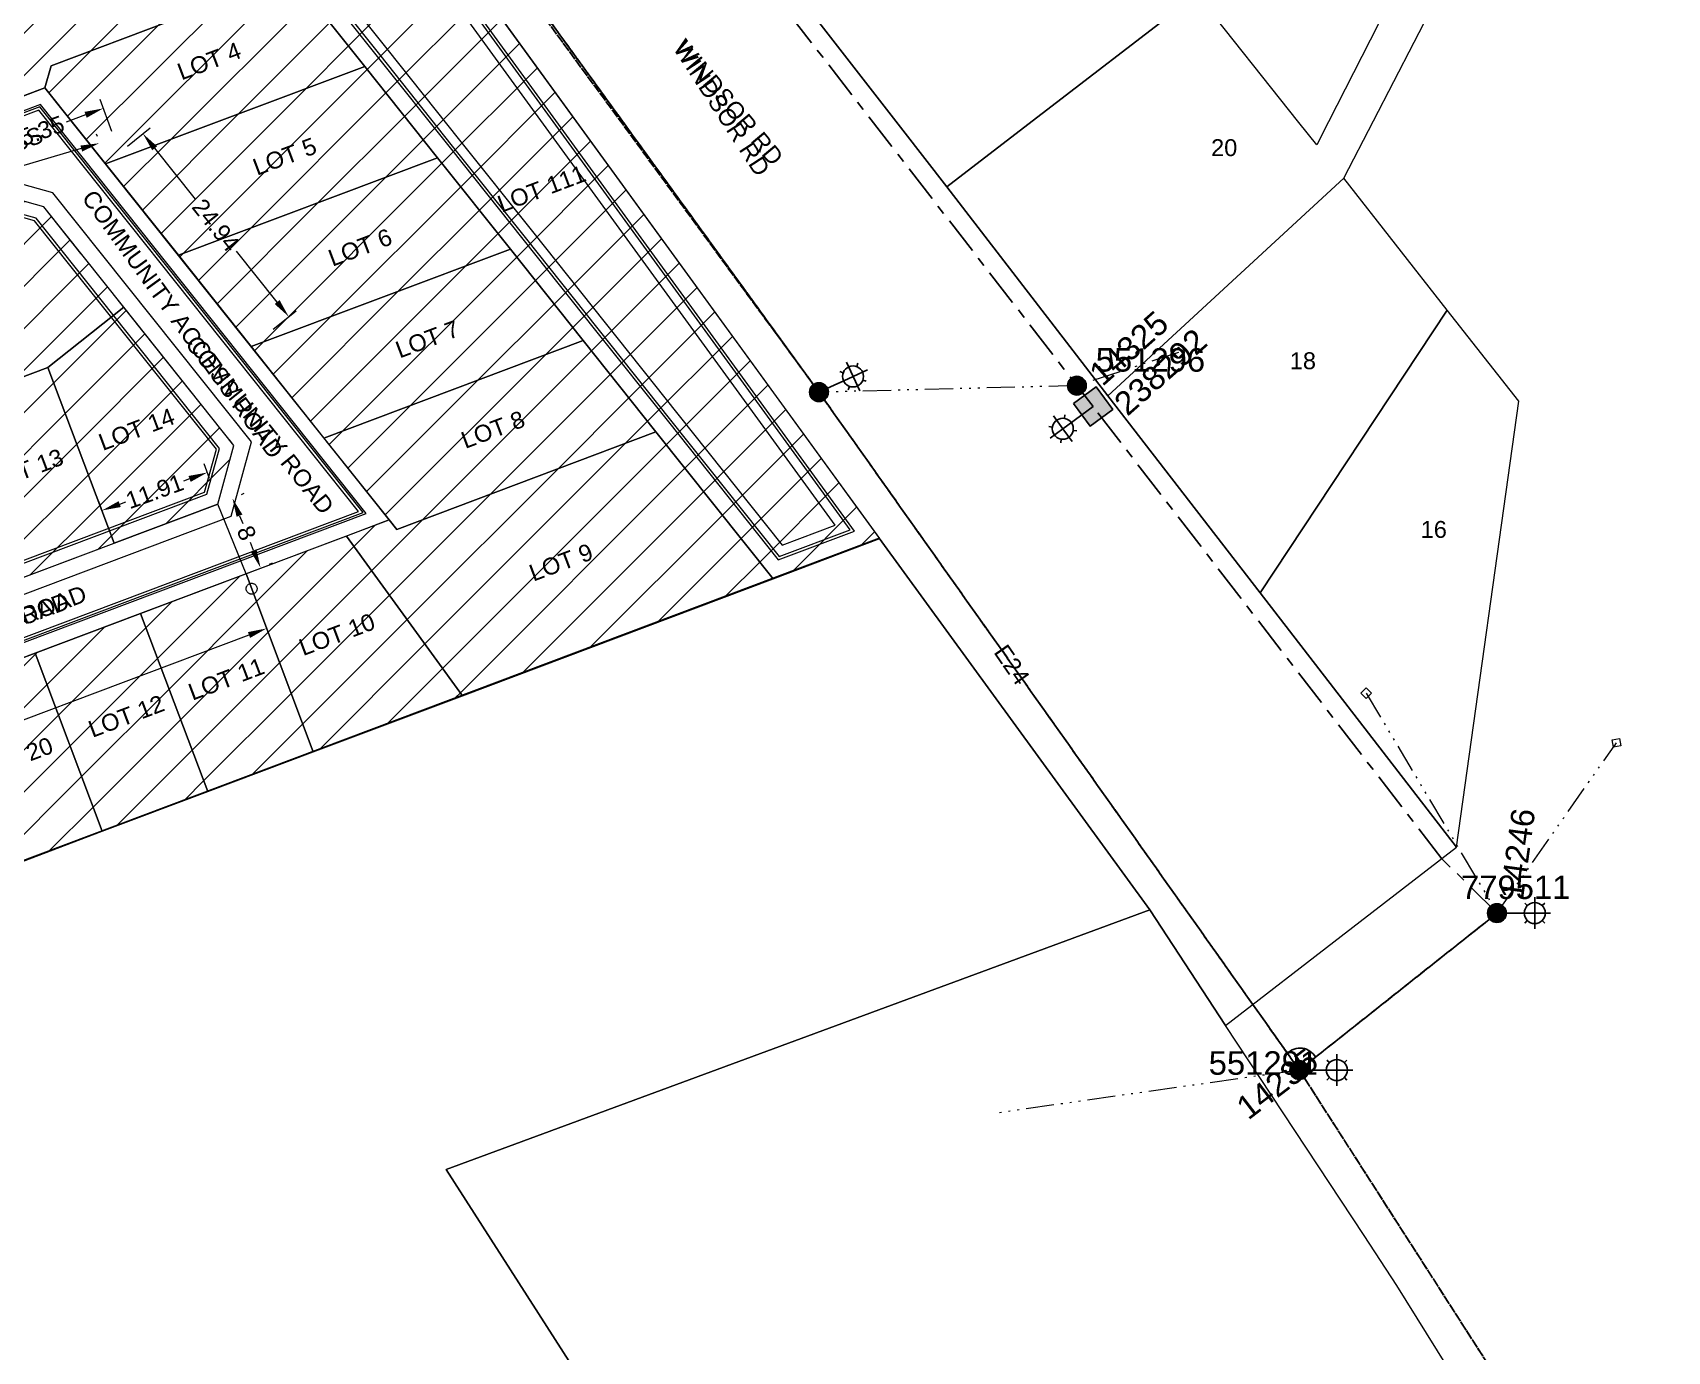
# Model space of a CAD drawing. Header units: metres. Extents: x 310735 to 311241, y 6267063 to 6267603.
# Drawn here: x 311063.8 to 311237.9, y 6267207.6 to 6267348 of the extents above; entities that cross this region are included whole.
import ezdxf
from ezdxf.enums import TextEntityAlignment as Align

# ---------------------------------------------------------------- set-up
doc = ezdxf.new("R2010")
doc.units = ezdxf.units.M
for name, pattern in [('Cable Exist OH', [1, 1, 0]), ('Cable Exist UG', [7, 4, -1, 1, -1]), ('DASHED', [19.05, 12.7, -6.35]), ('IE Trench LV', [6, 4, -2]), ('PHANTOMX2', [6.6, 3, -0.75, 0.2, -0.75, 0.2, -0.75, 0.2, -0.75])]:
    doc.linetypes.add(name, pattern=pattern)
doc.layers.get('0').update_dxf_attribs({"color": 6})
for name, color, linetype, lineweight in [('_User Dimensions', 140, 'Continuous', 13), ('_User Miscellaneous1', 30, 'Continuous', 13), ('_User_HV_Exist', 1, 'Continuous', 35), ('_User_LV_Exist', 5, 'Continuous', 35), ('Cadastre Developer_SP_NEW', 92, 'Continuous', 15), ('Cadastre Land Parcels_SP_EXT', 118, 'Continuous', 15), ('Cadastre Roads_SP_EXT', 218, 'Continuous', 15), ('Mains_HV_EXT', 13, 'Continuous', 25), ('Mains_LV_EXT', 163, 'Continuous', 25), ('Mains_SL_EXT', 131, 'Continuous', 25), ('Services_SP_EXT', 42, 'PHANTOMX2', 20)]:
    doc.layers.add(name, color=color, linetype=linetype, lineweight=lineweight)
doc.layers.add('_User Miscellaneous12', color=252, linetype='Continuous', lineweight=13, plot=False, transparency=0.5)
for name, color, linetype in [('Equip_SP_SL_EXT', 7, 'Continuous'), ('Equip_SP_SL_MOD', 3, 'Continuous'), ('SupportsOH_SP_TR_HV_LV_SL_EXT', 7, 'Continuous'), ('SupportsOH_SP_TR_HV_LV_SL_MOD', 3, 'Continuous'), ('SupportsUG_SP_LV_SL_EXT', 7, 'Continuous')]:
    doc.layers.add(name, color=color, linetype=linetype)
doc.styles.add('COLUMN_LABEL', font='arial.ttf', dxfattribs={"height": 2})
doc.styles.add('iecARIAL', font='arial.ttf', dxfattribs={"height": 2})
doc.styles.add('POLE_LABEL', font='arial.ttf', dxfattribs={"height": 2})
doc.styles.add('SL_LABEL', font='arial.ttf', dxfattribs={"height": 2})
doc.styles.get("Standard").update_dxf_attribs({"font": 'arial.ttf'})
doc.dimstyles.new('1.8mm_1_1000', dxfattribs={"dimtxt": 1.8, "dimasz": 2, "dimexe": 1, "dimexo": 3, "dimgap": 0.5, "dimtad": 0, "dimtoh": 1, "dimlfac": -1, "dimzin": 12, "dimdsep": 46, "dimtxsty": 'Standard', "dimcen": 1, "dimclrd": 256, "dimclre": 256, "dimclrt": 256, "dimazin": 3, "dimtfac": 1, "dimtmove": 0, "dimatfit": 3, "dimfxl": 1, "dimtolj": 1, "dimtzin": 0, "dimlwd": -1, "dimlwe": -1, "dimarcsym": 0})

# ---------------------------------------------------------------- blocks, each defined once
blk = doc.blocks.new('*D377')
at = {"layer": '_User Dimensions', "transparency": 16777216}
for p, q in [((311070.7, 6267336.97), (311070.62, 6267337.22)), ((311068.99, 6267335.69), (311062.5, 6267333.77)), ((311048.43, 6267329.59), (311055.67, 6267331.74)), ((311046.3, 6267329.73), (311046.23, 6267329.98))]:
    blk.add_line(p, q, dxfattribs=at)
for points in [[(311068.89, 6267336.01), (311069.08, 6267335.37), (311070.91, 6267336.26)], [(311048.33, 6267329.91), (311048.52, 6267329.27), (311046.51, 6267329.02)]]:
    blk.add_solid(points, dxfattribs=at)
at = {"layer": '_User Dimensions', "transparency": 16777216, "insert": (311059.09, 6267332.76), "char_height": 1.8, "attachment_point": 5, "rotation": 16.5297}
blk.add_mtext('\\A1;25.45', dxfattribs=at)
blk = doc.blocks.new('*D379')
at = {"layer": '_User Dimensions', "transparency": 16777216}
for p, q in [((311073.9, 6267335.96), (311076.33, 6267337.91)), ((311076.8, 6267335.72), (311081.11, 6267330.31)), ((311089.85, 6267319.34), (311085.53, 6267324.75)), ((311089.44, 6267316.46), (311091.87, 6267318.4))]:
    blk.add_line(p, q, dxfattribs=at)
for points in [[(311077.06, 6267335.93), (311076.54, 6267335.51), (311075.55, 6267337.28)], [(311090.11, 6267319.55), (311089.59, 6267319.13), (311091.09, 6267317.78)]]:
    blk.add_solid(points, dxfattribs=at)
at = {"layer": '_User Dimensions', "transparency": 16777216, "insert": (311083.32, 6267327.53), "char_height": 1.8, "attachment_point": 5, "rotation": 308.5435}
blk.add_mtext('\\A1;24.94', dxfattribs=at)
blk = doc.blocks.new('*D395')
at = {"layer": '_User Dimensions', "transparency": 16777216}
for p, q in [((311086.32, 6267298.94), (311086.01, 6267298.81)), ((311085.84, 6267296.58), (311086.18, 6267295.74)), ((311087.34, 6267292.87), (311087, 6267293.72)), ((311089.32, 6267291.52), (311089.01, 6267291.39))]:
    blk.add_line(p, q, dxfattribs=at)
for points in [[(311086.15, 6267296.71), (311085.53, 6267296.46), (311085.09, 6267298.44)], [(311087.65, 6267293), (311087.03, 6267292.75), (311088.09, 6267291.02)]]:
    blk.add_solid(points, dxfattribs=at)
at = {"layer": '_User Dimensions', "transparency": 16777216, "insert": (311086.59, 6267294.73), "char_height": 1.8, "attachment_point": 5, "rotation": 292.0178}
blk.add_mtext('\\A1;8', dxfattribs=at)
blk = doc.blocks.new('*D396')
at = {"layer": '_User Dimensions', "transparency": 16777216}
for p, q in [((311082.63, 6267300.56), (311082.07, 6267302.12)), ((311080.53, 6267300.5), (311079.89, 6267300.27)), ((311071.42, 6267296.52), (311070.86, 6267298.08)), ((311073.08, 6267297.81), (311073.72, 6267298.04))]:
    blk.add_line(p, q, dxfattribs=at)
for points in [[(311080.41, 6267300.81), (311080.64, 6267300.18), (311082.41, 6267301.18)], [(311072.97, 6267298.13), (311073.19, 6267297.5), (311071.2, 6267297.14)]]:
    blk.add_solid(points, dxfattribs=at)
at = {"layer": '_User Dimensions', "transparency": 16777216, "insert": (311076.8, 6267299.16), "char_height": 1.8, "attachment_point": 5, "rotation": 19.8162}
blk.add_mtext('\\A1;11.91', dxfattribs=at)
blk = doc.blocks.new('*D397')
at = {"layer": '_User Dimensions', "transparency": 16777216}
for p, q in [((311088.19, 6267286), (311089.08, 6267283.64)), ((311086.85, 6267283.87), (311052.52, 6267270.94)), ((311014.14, 6267256.48), (311047.2, 6267268.93)), ((311011.73, 6267257.2), (311012.62, 6267254.84))]:
    blk.add_line(p, q, dxfattribs=at)
for points in [[(311086.74, 6267284.18), (311086.97, 6267283.56), (311088.73, 6267284.57)], [(311014.02, 6267256.79), (311014.26, 6267256.17), (311012.27, 6267255.78)]]:
    blk.add_solid(points, dxfattribs=at)
at = {"layer": '_User Dimensions', "transparency": 16777216, "insert": (311049.86, 6267269.94), "char_height": 1.8, "attachment_point": 5, "rotation": 20.6393}
blk.add_mtext('\\A1;81.7', dxfattribs=at)
blk = doc.blocks.new('*D432')
at = {"layer": '_User Dimensions', "transparency": 16777216}
for p, q in [((311072.23, 6267337.5), (311070.99, 6267340.91)), ((311069.45, 6267339.28), (311067.37, 6267338.52)), ((311057.8, 6267332.25), (311056.56, 6267335.65)), ((311058.78, 6267335.4), (311060.87, 6267336.16))]:
    blk.add_line(p, q, dxfattribs=at)
at = {"layer": '_User Dimensions', "linetype": 'IE Trench LV', "transparency": 16777216}
for points in [[(311069.33, 6267339.6), (311069.56, 6267338.97), (311071.33, 6267339.97)], [(311058.67, 6267335.71), (311058.9, 6267335.09), (311056.9, 6267334.71)]]:
    blk.add_solid(points, dxfattribs=at)
at = {"layer": '_User Dimensions', "linetype": 'IE Trench LV', "transparency": 16777216, "insert": (311064.12, 6267337.34), "char_height": 1.8, "attachment_point": 5, "rotation": 20.0084}
blk.add_mtext('\\A1;15.35', dxfattribs=at)
blk = doc.blocks.new('COLUMN_EXT')
blk.add_hatch(color=256).paths.add_polyline_path([(1.5, -1.5), (1.5, 1.5), (-1.5, 1.5), (-1.5, -1.5)])
blk.add_lwpolyline([(1.5, 1.5), (-1.5, 1.5), (-1.5, -1.5), (1.5, -1.5)], close=True)
at = {"flags": 9}
for tag, p in [('SUBURB', (-1.81, 1.8)), ('NOTES', (-1.81, 2)), ('COLUMN_TYPE', (-1.81, 0.4)), ('STREETNAME', (-1.81, 1.6)), ('OWNED_BY', (-1.81, 0.6)), ('LOCATION', (-1.81, 1.4)), ('LEGEND', (-1.81, 1.2)), ('USAGE', (-1.81, 1)), ('STATE', (-1.81, 0.8))]:
    blk.add_attdef(tag, text='', height=0.2, rotation=180, dxfattribs=at).set_placement(p, align=Align.MIDDLE_LEFT)
at = {"flags": 1}
blk.add_attdef('Z', (-1.81, 2.35), '', height=0.2, rotation=180, dxfattribs=at)
at = {"flags": 9}
for tag, style, p in [('STRUCTURE_PLANT_NUMBER', 'POLE_LABEL', (-1.81, -0.03)), ('STREET_CODE', 'COLUMN_LABEL', (-1.81, 0.2))]:
    blk.add_attdef(tag, text='', height=0.2, rotation=180, dxfattribs=dict(at, style=style)).set_placement(p, align=Align.MIDDLE_LEFT)
at = {"style": 'COLUMN_LABEL', "width": 0.9, "flags": 8}
blk.add_attdef('ASSET_NUM', text='', height=2, rotation=270, dxfattribs=at).set_placement((2, -4), align=Align.MIDDLE_LEFT)
blk = doc.blocks.new('SL_LANTERN_EXT')
at = {"flags": 9}
for tag, p in [('LRATECODE', (-7.4, 0)), ('LOUTREACHVOCAB', (-7.2, 0)), ('LOUTREACH', (-7, 0)), ('LANTNUMBER', (-6.6, 0)), ('LNEW', (-6.4, 0)), ('LMASTVOCAB', (-6.2, 0)), ('LMAST', (-6, 0)), ('LLAMPVOCAB', (-5.8, 0)), ('LLAMP', (-5.6, 0)), ('LEXIST', (-5.4, 0)), ('LCHARGE3PERCENT', (-5.2, 0)), ('LCHARGE3', (-5, 0)), ('LCHARGE2PERCENT', (-4.8, 0)), ('LCHARGE2', (-4.6, 0)), ('LCHARGE1PERCENT', (-4.4, 0)), ('LCHARGE1', (-4.2, 0)), ('LCATEGORY', (-4, 0)), ('LBRACKETVOCAB', (-3.8, 0)), ('LBRACKET', (-3.6, 0)), ('LKINGHEIGHT', (-3.4, 0)), ('CREPLACE', (-3.2, 0)), ('CREMOVE', (-3, 0)), ('CNUMBER', (-2.8, 0)), ('CNEW', (-2.6, 0)), ('CEXIST', (-2.4, 0)), ('USAGE', (-2.2, 0)), ('STATE', (-2, 0)), ('OWNED_BY', (-1.8, 0)), ('ORIENTATION', (-1.6, 0)), ('OPERATING_VOLTAGE', (-1.4, 0)), ('NO_PHASES', (-1.2, 0)), ('LANTERN_TYPE', (-1, 0)), ('LANTERN_PURPOSE', (-0.8, 0)), ('CONTROL_TYPE', (-0.6, 0)), ('CONSTRUCTED_VOLTAGE', (-0.4, 0))]:
    blk.add_attdef(tag, text='', height=0.001, rotation=270, dxfattribs=at).set_placement(p, align=Align.MIDDLE_LEFT)
at = {"style": 'SL_LABEL', "flags": 9}
blk.add_attdef('STREET_CODE', text='', height=0.001, rotation=270, dxfattribs=at).set_placement((0, 0), align=Align.MIDDLE_LEFT)
at = {"flags": 1}
blk.add_attdef('Z', (0, 0), '', height=0.001, rotation=270, dxfattribs=at)
at = {"width": 0.9}
blk.add_attdef('LNUMBER', text='', height=1, dxfattribs=at).set_placement((7, -1), align=Align.MIDDLE_LEFT)
at = {"flags": 9}
for tag, p in [('LREMOVE', (0, -7.6)), ('LREPLACE', (0, -7.8)), ('LTYPE', (0, -8)), ('LTYPEVOCAB', (0, -8.2)), ('LEGEND', (0, -8.4)), ('SUBURB', (0, -8.6)), ('STREETNAME', (0, -8.8)), ('LOCATION', (0, -9)), ('NOTES', (0, -9.2)), ('MAINTAINED_BY', (0, -9.86))]:
    blk.add_attdef(tag, text='', height=0.001, dxfattribs=at).set_placement(p, align=Align.MIDDLE_LEFT)
blk.add_attdef('OPERATED_BY', (0, -9.61), '', height=0.001, dxfattribs=at)
blk.add_wipeout([(5.69, 0), (5.06, -1.06), (4, -1.69), (2.94, -1.06), (2.31, 0), (2.94, 1.06), (4, 1.69), (5.06, 1.06)])
for p, q in [((0, 0), (4, 0)), ((2.94, 1.06), (3.2, 0.8)), ((4, 1.69), (4, 0)), ((5.06, 1.06), (4.8, 0.8)), ((2.94, -1.06), (3.2, -0.8)), ((4, 0), (5.69, 0)), ((4, 0), (4, -1.69)), ((5.06, -1.06), (4.8, -0.8))]:
    blk.add_line(p, q)
blk.add_circle((4, 0), 1.12)
blk = doc.blocks.new('*U483')
at = {"width": 0.9}
blk.add_attdef('LNUMBER', text='', height=1, rotation=24.8205, dxfattribs=at).set_placement((6.77, 2.03), align=Align.MIDDLE_LEFT)
at = {"flags": 9}
for tag, p in [('LRATECODE', (-7.4, 0)), ('LOUTREACHVOCAB', (-7.2, 0)), ('LOUTREACH', (-7, 0)), ('LANTNUMBER', (-6.6, 0)), ('LNEW', (-6.4, 0)), ('LMASTVOCAB', (-6.2, 0)), ('LMAST', (-6, 0)), ('LLAMPVOCAB', (-5.8, 0)), ('LLAMP', (-5.6, 0)), ('LEXIST', (-5.4, 0)), ('LCHARGE3PERCENT', (-5.2, 0)), ('LCHARGE3', (-5, 0)), ('LCHARGE2PERCENT', (-4.8, 0)), ('LCHARGE2', (-4.6, 0)), ('LCHARGE1PERCENT', (-4.4, 0)), ('LCHARGE1', (-4.2, 0)), ('LCATEGORY', (-4, 0)), ('LBRACKETVOCAB', (-3.8, 0)), ('LBRACKET', (-3.6, 0)), ('LKINGHEIGHT', (-3.4, 0)), ('CREPLACE', (-3.2, 0)), ('CREMOVE', (-3, 0)), ('CNUMBER', (-2.8, 0)), ('CNEW', (-2.6, 0)), ('CEXIST', (-2.4, 0)), ('USAGE', (-2.2, 0)), ('STATE', (-2, 0)), ('OWNED_BY', (-1.8, 0)), ('ORIENTATION', (-1.6, 0)), ('OPERATING_VOLTAGE', (-1.4, 0)), ('NO_PHASES', (-1.2, 0)), ('LANTERN_TYPE', (-1, 0)), ('LANTERN_PURPOSE', (-0.8, 0)), ('CONTROL_TYPE', (-0.6, 0)), ('CONSTRUCTED_VOLTAGE', (-0.4, 0))]:
    blk.add_attdef(tag, text='', height=0.001, rotation=270, dxfattribs=at).set_placement(p, align=Align.MIDDLE_LEFT)
at = {"style": 'SL_LABEL', "flags": 9}
blk.add_attdef('STREET_CODE', text='', height=0.001, rotation=270, dxfattribs=at).set_placement((0, 0), align=Align.MIDDLE_LEFT)
at = {"flags": 1}
blk.add_attdef('Z', (0, 0), '', height=0.001, rotation=270, dxfattribs=at)
at = {"flags": 9}
for tag, p in [('LREMOVE', (0, -7.6)), ('LREPLACE', (0, -7.8)), ('LTYPE', (0, -8)), ('LTYPEVOCAB', (0, -8.2)), ('LEGEND', (0, -8.4)), ('SUBURB', (0, -8.6)), ('STREETNAME', (0, -8.8)), ('LOCATION', (0, -9)), ('NOTES', (0, -9.2)), ('MAINTAINED_BY', (0, -9.86))]:
    blk.add_attdef(tag, text='', height=0.001, dxfattribs=at).set_placement(p, align=Align.MIDDLE_LEFT)
blk.add_attdef('OPERATED_BY', (0, -9.61), '', height=0.001, dxfattribs=at)
blk.add_wipeout([(5.16, 2.39), (5.04, 1.16), (4.34, 0.15), (3.11, 0.27), (2.1, 0.97), (2.22, 2.2), (2.92, 3.21), (4.15, 3.09)])
for p, q in [((2.22, 2.2), (2.57, 2.07)), ((2.92, 3.21), (3.63, 1.68)), ((3.63, 1.68), (5.16, 2.39)), ((4.15, 3.09), (4.02, 2.74)), ((0, 0), (3.63, 1.68)), ((3.11, 0.27), (3.24, 0.62)), ((3.63, 1.68), (4.34, 0.15)), ((5.04, 1.16), (4.69, 1.29))]:
    blk.add_line(p, q)
blk.add_circle((3.63, 1.68), 1.12)
blk = doc.blocks.new('*U482')
at = {"width": 0.9}
blk.add_attdef('LNUMBER', text='', height=1, rotation=90, dxfattribs=at).set_placement((1, 7), align=Align.MIDDLE_LEFT)
at = {"flags": 9}
for tag, p in [('LRATECODE', (-7.4, 0)), ('LOUTREACHVOCAB', (-7.2, 0)), ('LOUTREACH', (-7, 0)), ('LANTNUMBER', (-6.6, 0)), ('LNEW', (-6.4, 0)), ('LMASTVOCAB', (-6.2, 0)), ('LMAST', (-6, 0)), ('LLAMPVOCAB', (-5.8, 0)), ('LLAMP', (-5.6, 0)), ('LEXIST', (-5.4, 0)), ('LCHARGE3PERCENT', (-5.2, 0)), ('LCHARGE3', (-5, 0)), ('LCHARGE2PERCENT', (-4.8, 0)), ('LCHARGE2', (-4.6, 0)), ('LCHARGE1PERCENT', (-4.4, 0)), ('LCHARGE1', (-4.2, 0)), ('LCATEGORY', (-4, 0)), ('LBRACKETVOCAB', (-3.8, 0)), ('LBRACKET', (-3.6, 0)), ('LKINGHEIGHT', (-3.4, 0)), ('CREPLACE', (-3.2, 0)), ('CREMOVE', (-3, 0)), ('CNUMBER', (-2.8, 0)), ('CNEW', (-2.6, 0)), ('CEXIST', (-2.4, 0)), ('USAGE', (-2.2, 0)), ('STATE', (-2, 0)), ('OWNED_BY', (-1.8, 0)), ('ORIENTATION', (-1.6, 0)), ('OPERATING_VOLTAGE', (-1.4, 0)), ('NO_PHASES', (-1.2, 0)), ('LANTERN_TYPE', (-1, 0)), ('LANTERN_PURPOSE', (-0.8, 0)), ('CONTROL_TYPE', (-0.6, 0)), ('CONSTRUCTED_VOLTAGE', (-0.4, 0))]:
    blk.add_attdef(tag, text='', height=0.001, rotation=270, dxfattribs=at).set_placement(p, align=Align.MIDDLE_LEFT)
at = {"style": 'SL_LABEL', "flags": 9}
blk.add_attdef('STREET_CODE', text='', height=0.001, rotation=270, dxfattribs=at).set_placement((0, 0), align=Align.MIDDLE_LEFT)
at = {"flags": 1}
blk.add_attdef('Z', (0, 0), '', height=0.001, rotation=270, dxfattribs=at)
at = {"flags": 9}
for tag, p in [('LREMOVE', (0, -7.6)), ('LREPLACE', (0, -7.8)), ('LTYPE', (0, -8)), ('LTYPEVOCAB', (0, -8.2)), ('LEGEND', (0, -8.4)), ('SUBURB', (0, -8.6)), ('STREETNAME', (0, -8.8)), ('LOCATION', (0, -9)), ('NOTES', (0, -9.2)), ('MAINTAINED_BY', (0, -9.86))]:
    blk.add_attdef(tag, text='', height=0.001, dxfattribs=at).set_placement(p, align=Align.MIDDLE_LEFT)
blk.add_attdef('OPERATED_BY', (0, -9.61), '', height=0.001, dxfattribs=at)
blk.add_wipeout([(0, 5.69), (1.06, 5.06), (1.69, 4), (1.06, 2.94), (0, 2.31), (-1.06, 2.94), (-1.69, 4), (-1.06, 5.06)])
for p, q in [((0, 4), (0, 5.69)), ((-1.69, 4), (0, 4)), ((-1.06, 5.06), (-0.8, 4.8)), ((0, 4), (1.69, 4)), ((0, 0), (0, 4)), ((1.06, 5.06), (0.8, 4.8)), ((-1.06, 2.94), (-0.8, 3.2)), ((1.06, 2.94), (0.8, 3.2))]:
    blk.add_line(p, q)
blk.add_circle((0, 4), 1.12)
blk = doc.blocks.new('CCP_EXT')
at = {"flags": 9}
for tag, p in [('STATE', (0, -1.8)), ('LIFE_SUPPORT', (0, -1.6)), ('NOTES', (0, -2))]:
    blk.add_attdef(tag, text='', height=0.2, dxfattribs=at).set_placement(p, align=Align.MIDDLE_LEFT)
blk.add_wipeout([(0, 0.57), (0.57, 0), (0, -0.57), (-0.57, 0)])
blk.add_lwpolyline([(-0.57, 0), (0, 0.57), (0.57, 0), (0, -0.57), (-0.57, 0)])
at = {"flags": 1}
blk.add_attdef('Z', (0, 0), '', height=0.2, dxfattribs=at)
at = {"flags": 9}
for tag, p in [('CCP_TYPE', (0, 0)), ('CONSTRUCTED_VOLTAGE', (0, -0.2)), ('OPERATING_VOLTAGE', (0, -0.6)), ('ORIENTATION', (0, -0.8)), ('OWNED_BY', (0, -1)), ('NO_PHASES', (0, -0.4)), ('USAGE', (0, -1.2)), ('LEGEND', (0, -1.4))]:
    blk.add_attdef(tag, text='', height=0.2, dxfattribs=at).set_placement(p, align=Align.MIDDLE_LEFT)
blk = doc.blocks.new('POLE_EXT')
blk.add_hatch(color=256).paths.add_polyline_path([(-1, 0, 1), (1, 0, 1)])
blk.add_lwpolyline([(-1, 0, 1), (1, 0, 1)], format="xyb", close=True)
at = {"flags": 8}
blk.add_attdef('pNumber', text='', height=2, dxfattribs=at).set_placement((2.5, 2.5), align=Align.MIDDLE_CENTER)
at = {"style": 'POLE_LABEL', "flags": 9}
for tag, p in [('STRUCTURE_PLANT_NUMBER', (1.35, 0.03)), ('STREET_CODE', (1.35, -0.2))]:
    blk.add_attdef(tag, text='', height=0.2, dxfattribs=at).set_placement(p, align=Align.MIDDLE_LEFT)
at = {"flags": 9}
for tag, p in [('OWNED_BY', (1.35, -0.4)), ('SPECIAL_USE', (1.35, -0.8)), ('STATE', (1.35, -1)), ('cLV', (1.35, -1.4)), ('hDepth', (1.35, -1.6)), ('hDia', (1.35, -1.8)), ('PARENT', (1.35, -0.6)), ('USAGE', (1.35, -1.2)), ('cHV', (1.35, -2)), ('cLinedev', (1.35, -3.4)), ('LBRACKET', (1.35, -2.2)), ('LExisting', (1.35, -2.4)), ('LANTNUMBER', (1.35, -2.6)), ('LOther', (1.35, -2.8)), ('LRemove', (1.35, -3)), ('LEGEND', (1.35, -3.2)), ('pExisting', (1.35, -3.8)), ('pFooting', (1.35, -4.4)), ('pNew', (1.35, -4.6)), ('pRelocate', (1.35, -5)), ('pRemove', (1.35, -5.2)), ('LOCATION', (1.35, -3.6)), ('PFNUMBER', (1.35, -4)), ('NEWPFNUMBER', (1.35, -4.2)), ('pReplace', (1.35, -5.4)), ('pStay', (1.35, -5.6)), ('pType', (1.35, -5.8)), ('cspan', (1.35, -6)), ('STREETNAME', (1.35, -6.2)), ('SUBURB', (1.35, -6.4)), ('OPERATED_BY', (1.36, -7.01)), ('NOTES', (1.35, -6.6)), ('MAINTAINED_BY', (1.36, -6.81))]:
    blk.add_attdef(tag, text='', height=0.2, dxfattribs=at).set_placement(p, align=Align.MIDDLE_LEFT)
at = {"flags": 1}
blk.add_attdef('Z', (1.35, -7.33), '', height=0.2, dxfattribs=at)

msp = doc.modelspace()

# ---------------------------------------------------------------- hatches: boundary and pattern name
at = {"layer": '_User Miscellaneous1', "transparency": 33554534}
h = msp.add_hatch(dxfattribs=at)
h.set_pattern_fill('ANSI31', color=256)
h.paths.add_polyline_path([(311095.158, 6267375.149), (311079.445, 6267369.232), (311091.433, 6267354.184), (311099.187, 6267344.45), (311106.942, 6267334.717), (311114.696, 6267324.983), (311122.451, 6267315.249), (311130.206, 6267305.516), (311142.64, 6267289.908), (311153.977, 6267294.177), (311122.885, 6267336.98)])
h.paths.add_polyline_path([(311113.499, 6267328.217), (311123.525, 6267332.001), (311122.538, 6267334.615), (311112.513, 6267330.831)], flags=24)
h = msp.add_hatch(dxfattribs=at)
h.set_pattern_fill('ANSI31', color=256)
h.paths.add_polyline_path([(311091.433, 6267354.184), (311079.445, 6267369.232), (311054.57, 6267359.865), (311057.505, 6267339.299), (311065.118, 6267342.166), (311065.767, 6267344.52)])
h = msp.add_hatch(dxfattribs=at)
h.set_pattern_fill('ANSI31', color=256)
h.paths.add_polyline_path([(311099.187, 6267344.45), (311091.433, 6267354.184), (311065.767, 6267344.52), (311065.118, 6267342.166), (311071.58, 6267334.055)])
h = msp.add_hatch(dxfattribs=at)
h.set_pattern_fill('ANSI31', color=256)
h.paths.add_polyline_path([(311099.187, 6267344.45), (311071.58, 6267334.055), (311079.334, 6267324.321), (311106.942, 6267334.717)])
h = msp.add_hatch(dxfattribs=at)
h.set_pattern_fill('ANSI31', color=256)
h.paths.add_polyline_path([(311106.942, 6267334.717), (311079.334, 6267324.321), (311087.089, 6267314.588), (311114.696, 6267324.983)])
h = msp.add_hatch(dxfattribs=at)
h.set_pattern_fill('ANSI31', color=256)
h.paths.add_polyline_path([(311073.507, 6267318.797), (311064.981, 6267329.499), (311058.745, 6267331.218), (311047.155, 6267326.854), (311054.205, 6267308.137), (311065.435, 6267312.366)])
h = msp.add_hatch(dxfattribs=at)
h.set_pattern_fill('ANSI31', color=256)
h.paths.add_polyline_path([(311122.451, 6267315.249), (311114.696, 6267324.983), (311087.089, 6267314.588), (311094.843, 6267304.854)])
h = msp.add_hatch(dxfattribs=at)
h.set_pattern_fill('ANSI31', color=256)
h.paths.add_polyline_path([(311073.507, 6267318.797), (311065.435, 6267312.366), (311072.485, 6267293.65), (311083.535, 6267297.81), (311085.255, 6267304.05)])
h = msp.add_hatch(dxfattribs=at)
h.set_pattern_fill('ANSI31', color=256)
h.paths.add_polyline_path([(311130.206, 6267305.516), (311122.451, 6267315.249), (311094.843, 6267304.854), (311101.789, 6267296.136), (311102.598, 6267295.12)])
h = msp.add_hatch(dxfattribs=at)
h.set_pattern_fill('ANSI31', color=256)
h.paths.add_polyline_path([(311065.435, 6267312.366), (311054.205, 6267308.137), (311061.255, 6267289.421), (311072.485, 6267293.65)])
h = msp.add_hatch(dxfattribs=at)
h.set_pattern_fill('ANSI31', color=256)
h.paths.add_polyline_path([(311130.206, 6267305.516), (311102.598, 6267295.12), (311101.789, 6267296.136), (311097.223, 6267294.416), (311109.56, 6267277.45), (311142.64, 6267289.908)])
h = msp.add_hatch(dxfattribs=at)
h.set_pattern_fill('ANSI31', color=256)
h.paths.add_polyline_path([(311097.223, 6267294.416), (311086.535, 6267290.392), (311093.665, 6267271.464), (311109.56, 6267277.45)])
h = msp.add_hatch(dxfattribs=at)
h.set_pattern_fill('ANSI31', color=256)
h.paths.add_polyline_path([(311086.535, 6267290.392), (311075.305, 6267286.163), (311082.434, 6267267.234), (311093.665, 6267271.464)])
h = msp.add_hatch(dxfattribs=at)
h.set_pattern_fill('ANSI31', color=256)
h.paths.add_polyline_path([(311075.305, 6267286.163), (311064.075, 6267281.934), (311071.204, 6267263.005), (311082.434, 6267267.234)])
h = msp.add_hatch(dxfattribs=at)
h.set_pattern_fill('ANSI31', color=256)
h.paths.add_polyline_path([(311064.075, 6267281.934), (311052.844, 6267277.706), (311059.974, 6267258.776), (311071.204, 6267263.005)])

# ---------------------------------------------------------------- linework, layer by layer
at = {"layer": '_User Dimensions', "flags": 128}
msp.add_lwpolyline([(311086.535, 6267290.392), (311083.535, 6267297.81), (311072.485, 6267293.649)], dxfattribs=at)
at = {"layer": '_User Dimensions', "linetype": 'IE Trench LV'}
msp.add_circle((311087.134, 6267288.801), 0.58, dxfattribs=at)
at = {"layer": '_User Miscellaneous12', "color": 6}
msp.add_lwpolyline([(311094.545, 6267373.102), (311082.23, 6267368.464), (311092.762, 6267355.243), (311100.517, 6267345.51), (311108.271, 6267335.776), (311116.026, 6267326.042), (311123.781, 6267316.309), (311131.535, 6267306.575), (311143.236, 6267291.888), (311151.362, 6267294.948)], close=True, dxfattribs=at)
at = {"layer": '_User Miscellaneous12', "color": 5}
msp.add_lwpolyline([(311094.437, 6267372.741), (311082.721, 6267368.329), (311092.997, 6267355.43), (311100.752, 6267345.697), (311108.506, 6267335.963), (311116.261, 6267326.229), (311124.015, 6267316.496), (311131.77, 6267306.762), (311143.334, 6267292.246), (311150.888, 6267295.09)], close=True, dxfattribs=at)
at = {"layer": '_User Miscellaneous12', "color": 1}
msp.add_lwpolyline([(311094.076, 6267371.536), (311084.36, 6267367.877), (311093.779, 6267356.053), (311101.534, 6267346.32), (311109.288, 6267336.586), (311117.043, 6267326.852), (311124.797, 6267317.119), (311132.552, 6267307.385), (311143.663, 6267293.438), (311149.308, 6267295.564)], close=True, dxfattribs=at)
at = {"layer": '_User Miscellaneous12', "flags": 128}
msp.add_lwpolyline([(310934.572, 6267211.55), (310927.44, 6267230.486), (311101.789, 6267296.136), (311065.118, 6267342.166), (311024.75, 6267326.966), (311022.036, 6267327.167), (311013.567, 6267331.887, 0.2388386), (311010.017, 6267343.087, 0.3108331), (310993.845, 6267345.287), (310983.6, 6267341.252), (310977.031, 6267344.332), (310969.827, 6267363.414)], format="xyb", dxfattribs=at)
at = {"layer": '_User Miscellaneous12', "color": 5, "flags": 128}
msp.add_lwpolyline([(310932.7, 6267210.845), (310924.863, 6267231.653), (311098.512, 6267297.039), (311064.461, 6267339.781), (311025.042, 6267324.938), (311021.448, 6267325.205), (311011.287, 6267330.868, 0.2707881), (311008.629, 6267341.646, 0.3115349), (310994.667, 6267343.461), (310983.531, 6267339.075), (310975.447, 6267342.866), (310967.956, 6267362.708)], format="xyb", dxfattribs=at)
at = {"layer": '_User Miscellaneous12', "color": 6, "flags": 128}
msp.add_lwpolyline([(310932.981, 6267210.951), (310925.25, 6267231.478), (311099.004, 6267296.903), (311064.559, 6267340.139), (311024.998, 6267325.242), (311021.536, 6267325.5), (311011.64, 6267331.014, 0.2653207), (311008.837, 6267341.862, 0.3114264), (310994.543, 6267343.735), (310983.541, 6267339.402), (310975.685, 6267343.086), (310968.237, 6267362.814)], format="xyb", dxfattribs=at)
at = {"layer": '_User Miscellaneous12', "color": 4, "flags": 128}
msp.add_lwpolyline([(310933.168, 6267211.022), (310925.507, 6267231.361), (311099.332, 6267296.813), (311064.625, 6267340.377), (311024.969, 6267325.445), (311021.595, 6267325.696), (311011.874, 6267331.113, 0.2618266), (311008.976, 6267342.006, 0.3113547), (310994.461, 6267343.917), (310983.548, 6267339.619), (310975.843, 6267343.233), (310968.424, 6267362.885)], format="xyb", dxfattribs=at)
at = {"layer": '_User Miscellaneous12', "color": 6, "flags": 128}
msp.add_lwpolyline([(311065.966, 6267330.991), (311058.664, 6267333.004), (311000.044, 6267310.931), (311013.934, 6267274.056), (311019.081, 6267271.724), (311084.944, 6267296.524), (311087.124, 6267304.433)], close=True, dxfattribs=at)
at = {"layer": '_User Miscellaneous12', "linetype": 'DASHED', "flags": 128}
msp.add_lwpolyline([(311064.981, 6267329.499), (311058.745, 6267331.218), (311002.234, 6267309.939), (311015.276, 6267275.314), (311019.141, 6267273.563), (311083.535, 6267297.81), (311085.255, 6267304.05)], close=True, dxfattribs=at)
at = {"layer": '_User Miscellaneous12', "color": 5, "transparency": 33554534, "flags": 128}
msp.add_lwpolyline([(311064.17, 6267328.27), (311058.812, 6267329.747), (311004.038, 6267309.122), (311016.382, 6267276.35), (311019.191, 6267275.078), (311082.375, 6267298.87), (311083.716, 6267303.735)], close=True, dxfattribs=at)
at = {"layer": '_User Miscellaneous12', "color": 6, "transparency": 33554534, "flags": 128}
msp.add_lwpolyline([(311063.996, 6267328.007), (311058.827, 6267329.432), (311004.425, 6267308.947), (311016.619, 6267276.572), (311019.201, 6267275.403), (311082.126, 6267299.096), (311083.386, 6267303.668)], close=True, dxfattribs=at)
at = {"layer": 'Cadastre Developer_SP_NEW'}
msp.add_lwpolyline([(311095.159, 6267375.149), (311079.445, 6267369.232), (311091.433, 6267354.184), (311099.187, 6267344.45), (311106.942, 6267334.717), (311114.696, 6267324.983), (311122.451, 6267315.249), (311130.206, 6267305.516), (311142.677, 6267289.862), (311154.049, 6267294.144)], close=True, dxfattribs=at)
at = {"layer": 'Cadastre Developer_SP_NEW', "ltscale": 0.5}
for points in [[(311079.445, 6267369.232), (311054.57, 6267359.865), (311057.505, 6267339.299), (311065.118, 6267342.166), (311065.767, 6267344.52), (311091.433, 6267354.184)], [(311091.433, 6267354.184), (311065.767, 6267344.52), (311065.118, 6267342.166), (311071.58, 6267334.055), (311099.187, 6267344.45)], [(311106.942, 6267334.717), (311099.187, 6267344.45), (311071.58, 6267334.055), (311079.334, 6267324.321)], [(311114.696, 6267324.983), (311106.942, 6267334.717), (311079.334, 6267324.321), (311087.089, 6267314.588)], [(311064.981, 6267329.499), (311058.745, 6267331.218), (311047.155, 6267326.854), (311054.205, 6267308.137), (311065.435, 6267312.366), (311073.507, 6267318.797)], [(311122.451, 6267315.249), (311114.696, 6267324.983), (311087.089, 6267314.588), (311094.843, 6267304.854)], [(311085.255, 6267304.05), (311073.507, 6267318.797), (311065.435, 6267312.366), (311072.485, 6267293.65), (311083.535, 6267297.81)], [(311130.206, 6267305.516), (311122.451, 6267315.249), (311094.843, 6267304.854), (311101.789, 6267296.136), (311102.598, 6267295.12)], [(311065.435, 6267312.366), (311054.205, 6267308.137), (311061.255, 6267289.421), (311072.485, 6267293.65)], [(311142.677, 6267289.862), (311130.206, 6267305.516), (311102.598, 6267295.12), (311101.789, 6267296.136), (311097.223, 6267294.416), (311109.593, 6267277.404)], [(311097.223, 6267294.416), (311086.535, 6267290.392), (311093.683, 6267271.413), (311109.593, 6267277.404)], [(311086.535, 6267290.392), (311075.305, 6267286.163), (311082.453, 6267267.185), (311093.683, 6267271.413)], [(311075.305, 6267286.163), (311064.075, 6267281.934), (311071.223, 6267262.956), (311082.453, 6267267.185)], [(311064.075, 6267281.934), (311052.844, 6267277.706), (311059.993, 6267258.727), (311071.223, 6267262.956)]]:
    msp.add_lwpolyline(points, close=True, dxfattribs=at)
at = {"layer": 'Cadastre Land Parcels_SP_EXT', "linetype": 'Continuous'}
for points in [[(311210.254, 6267372.077), (311182.252, 6267372.807), (311142.827, 6267355.266), (311156.514, 6267337.644), (311161.199, 6267331.613), (311169.369, 6267337.899), (311187.878, 6267352.136), (311177.213, 6267365.647), (311177.689, 6267366.857), (311182.446, 6267369.149), (311211.096, 6267368.606), (311210.729, 6267369.744), (311210.439, 6267370.908), (311210.254, 6267372.077)], [(311217.481, 6267359.634), (311216.581, 6267360.341), (311215.731, 6267361.122), (311214.944, 6267361.965), (311214.242, 6267362.866), (311201.84, 6267338.54), (311200.592, 6267336.091), (311198.7, 6267338.478), (311187.878, 6267352.136), (311169.369, 6267337.899), (311161.199, 6267331.613), (311178.353, 6267309.347), (311203.499, 6267332.552), (311206.639, 6267338.635), (311217.481, 6267359.634)], [(311214.475, 6267318.493), (311203.499, 6267332.552), (311178.353, 6267309.347), (311194.566, 6267288.354), (311214.475, 6267318.493)], [(311215.499, 6267261.259), (311222.127, 6267308.769), (311214.475, 6267318.493), (311194.566, 6267288.354), (311215.499, 6267261.259)], [(311190.888, 6267242.283), (311182.813, 6267254.598), (311107.842, 6267226.94), (311134.051, 6267186.067), (311163.408, 6267140.297), (311237.944, 6267168.307), (311209.148, 6267214.569), (311205.636, 6267219.909), (311190.888, 6267242.283)]]:
    msp.add_lwpolyline(points, close=True, dxfattribs=at)
at = {"layer": 'Cadastre Land Parcels_SP_EXT'}
msp.add_lwpolyline([(311182.813, 6267254.598), (311153.977, 6267294.177), (310915.896, 6267204.517), (310949.122, 6267116.328), (311134.051, 6267186.067), (311107.842, 6267226.94), (311182.813, 6267254.598)], close=True, dxfattribs=at)
at = {"layer": 'Cadastre Roads_SP_EXT', "linetype": 'Continuous'}
msp.add_lwpolyline([(311100.151, 6267403.701), (311052.247, 6267464.635), (311045.183, 6267458.907), (311038.119, 6267453.179), (311040.647, 6267450.179), (311064.409, 6267417.389), (311095.133, 6267375.184), (311122.885, 6267336.98), (311153.977, 6267294.177), (311182.813, 6267254.598), (311190.888, 6267242.283), (311203.194, 6267251.771), (311215.499, 6267261.259), (311194.566, 6267288.354), (311178.353, 6267309.347), (311161.199, 6267331.613), (311156.514, 6267337.644), (311142.827, 6267355.266), (311126.227, 6267376.662), (311108.067, 6267400.125), (311103.819, 6267398.42), (311100.151, 6267403.701)], close=True, dxfattribs=at)
at = {"layer": 'Mains_LV_EXT', "linetype": 'Continuous'}
msp.add_lwpolyline([(311200.464, 6267238.889, 0.5055164), (311197.464, 6267239.294)], format="xyb", dxfattribs=at)

# ---------------------------------------------------------------- block references
at = {"layer": 'Services_SP_EXT', "rotation": 234.9475384462254}
msp.add_blockref('CCP_EXT', (311232.524, 6267272.386), dxfattribs=at)
at = {"layer": 'SupportsUG_SP_LV_SL_EXT'}
ref = msp.add_blockref('COLUMN_EXT', (311176.767, 6267308.216), dxfattribs=dict(at, rotation=126.4060163819808))
ref.add_attrib('ASSET_NUM', '238292', dxfattribs={"layer": '0', "height": 2.5, "rotation": 41.60904, "style": 'COLUMN_LABEL'}).set_placement((311178.767, 6267308.966), align=Align.TOP_LEFT)

# ---------------------------------------------------------------- texts
at = {"layer": '_User Miscellaneous1'}
for rotation, p in [(305.90167, (311068.958, 6267330.427)), (20.67883, (311035.617, 6267274.579))]:
    msp.add_text('COMMUNITY ACCESS ROAD', height=1.8, rotation=rotation, dxfattribs=at).set_placement(p)
at = {"layer": '_User_HV_Exist'}
for s, rotation, p in [('WINDSOR RD', 303, (311131.981, 6267346.377)), ('COMMUNITY ACCESS', 20.65444, (311040.261, 6267327.077)), ('COMMUNITY ROAD', 308.69774, (311079.967, 6267314.861)), ('COMMUNITY ROAD', 20.77641, (311047.799, 6267279.224))]:
    msp.add_text(s, height=1.8, rotation=rotation, dxfattribs=at).set_placement(p)
at = {"layer": '_User_LV_Exist'}
msp.add_text('WINDSOR RD', height=1.8, rotation=309.81654, dxfattribs=at).set_placement((311131.981, 6267346.377))
at = {"layer": 'Cadastre Developer_SP_NEW'}
for s, p in [('LOT 4', (311079.656, 6267342.946)), ('LOT 5', (311087.702, 6267332.784)), ('LOT 111 ', (311113.76, 6267328.846)), ('LOT 6', (311095.738, 6267323.095)), ('LOT 7', (311102.901, 6267313.319)), ('LOT 14', (311071.273, 6267303.468)), ('LOT 8', (311109.888, 6267303.685)), ('LOT 13', (311059.423, 6267299.147)), ('LOT 9', (311117.139, 6267289.544)), ('LOT 10', (311092.616, 6267281.614)), ('LOT 11', (311080.826, 6267276.861)), ('LOT 12', (311070.175, 6267272.904)), ('LOT 20', (311058.317, 6267268.423))]:
    msp.add_text(s, height=1.8, rotation=20.67883, dxfattribs=at).set_placement(p)
at = {"layer": 'Cadastre Land Parcels_SP_EXT'}
for s, p in [('20', (311189.34, 6267334.888)), ('18', (311197.723, 6267312.187)), ('16', (311211.667, 6267294.219))]:
    msp.add_text(s, height=1.8, dxfattribs=at).set_placement(p)
at = {"layer": 'Cadastre Roads_SP_EXT'}
msp.add_text('WINDSOR RD', height=1.8, rotation=309.81654, dxfattribs=at).set_placement((311131.981, 6267346.377))
msp.add_text('WINDSOR RD', height=1.8, rotation=309.81654, dxfattribs=at).set_placement((311131.981, 6267346.377))
at = {"layer": 'Mains_LV_EXT'}
msp.add_text('E24', height=1.8, rotation=304.65633, dxfattribs=at).set_placement((311166.118, 6267282.03))

# ---------------------------------------------------------------- dimensions: what is measured, and where the dimension line sits
at = {"layer": '_User Dimensions', "linetype": 'IE Trench LV'}
dim = msp.add_aligned_dim(p1=(311058.827, 6267329.432), p2=(311073.252, 6267334.685), distance=5.622, dimstyle='1.8mm_1_1000', dxfattribs=at)
dim.commit()
dim.dimension.update_dxf_attribs({"geometry": '*D432', "text_midpoint": (311064.116, 6267337.34)})
at = {"layer": '_User Dimensions'}
for base, p1, p2, angle, picture, middle in [((311070.905, 6267336.263), (311047.155, 6267326.854), (311071.549, 6267334.093), 16.52968, '*D377', (311059.087, 6267332.756)), ((311088.726, 6267284.574), (311010.675, 6267260.011), (311087.131, 6267288.809), 20.63928, '*D397', (311049.862, 6267269.935))]:
    dim = msp.add_linear_dim(base=base, p1=p1, p2=p2, angle=angle, dimstyle='1.8mm_1_1000', dxfattribs=at)
    dim.commit()
    dim.dimension.update_dxf_attribs({"geometry": picture, "text_midpoint": middle, "dimtype": 161})
for p1, p2, distance, picture, middle in [((311087.089, 6267314.588), (311071.549, 6267334.093), -5.118, '*D379', (311083.322, 6267327.53)), ((311072.436, 6267293.699), (311083.645, 6267297.738), 3.653, '*D396', (311076.802, 6267299.155)), ((311083.535, 6267297.81), (311086.535, 6267290.392), 1.674, '*D395', (311086.587, 6267294.729))]:
    dim = msp.add_aligned_dim(p1=p1, p2=p2, distance=distance, dimstyle='1.8mm_1_1000', dxfattribs=at)
    dim.commit()
    dim.dimension.update_dxf_attribs({"geometry": picture, "text_midpoint": middle})

# ---------------------------------------------------------------- next in the draw order: block references
at = {"layer": 'Equip_SP_SL_EXT'}
ref = msp.add_blockref('*U482', (311176.767, 6267308.216), dxfattribs=dict(at, rotation=126.4060163819808))
ref.add_attrib('ASSET_NUM', '14325', dxfattribs={"layer": '0', "height": 2.5, "rotation": 41.60904, "style": 'iecARIAL'}).set_placement((311178.267, 6267309.716), align=Align.BOTTOM_LEFT)
ref = msp.add_blockref('SL_LANTERN_EXT', (311219.823, 6267254.244), dxfattribs=at)
ref.add_attrib('ASSET_NUM', '14246', dxfattribs={"layer": '0', "height": 2.5, "rotation": 82.16447, "style": 'iecARIAL'}).set_placement((311221.323, 6267255.744), align=Align.MIDDLE_LEFT)
ref = msp.add_blockref('SL_LANTERN_EXT', (311198.74, 6267237.521), dxfattribs=at)
ref.add_attrib('ASSET_NUM', '14235', dxfattribs={"layer": '0', "height": 2.5, "rotation": 37.48455, "style": 'iecARIAL'}).set_placement((311200.24, 6267239.021), align=Align.MIDDLE_RIGHT)
at = {"layer": 'Equip_SP_SL_MOD'}
msp.add_blockref('*U483', (311147.569, 6267309.735), dxfattribs=at)
at = {"layer": 'Services_SP_EXT'}
msp.add_blockref('CCP_EXT', (311205.852, 6267277.688), dxfattribs=at)

# ---------------------------------------------------------------- next in the draw order: linework, layer by layer
at = {"layer": 'Mains_LV_EXT', "linetype": 'Cable Exist OH'}
for points in [[(311147.569, 6267309.735), (311095.035, 6267381.459)], [(311198.74, 6267237.521), (311147.569, 6267309.735)], [(311219.823, 6267254.244), (311198.74, 6267237.521)], [(311225.996, 6267195.03), (311198.74, 6267237.521)]]:
    msp.add_lwpolyline(points, dxfattribs=at)
at = {"layer": 'Mains_SL_EXT', "linetype": 'Cable Exist OH'}
for points in [[(311147.569, 6267309.735), (311095.141, 6267382.057)], [(311198.74, 6267237.521), (311147.569, 6267309.735)], [(311198.74, 6267237.521), (311219.823, 6267254.244)], [(311198.74, 6267237.521), (311225.996, 6267195.03)]]:
    msp.add_lwpolyline(points, dxfattribs=at)
at = {"layer": 'Mains_SL_EXT', "linetype": 'Cable Exist UG'}
for points in [[(311176.767, 6267308.216), (311138.523, 6267357.636)], [(311219.823, 6267254.244), (311213.922, 6267260.036), (311176.767, 6267308.216)]]:
    msp.add_lwpolyline(points, dxfattribs=at)
at = {"layer": 'Services_SP_EXT'}
for points in [[(311205.852, 6267277.688), (311219.823, 6267254.244)], [(311219.796, 6267254.244), (311232.524, 6267272.386)], [(311198.74, 6267237.521), (311166.776, 6267232.974)]]:
    msp.add_lwpolyline(points, dxfattribs=at)

# ---------------------------------------------------------------- next in the draw order: block references
msp.add_blockref('CCP_EXT', (311185.886, 6267313.967), dxfattribs=at)
at = {"layer": 'SupportsOH_SP_TR_HV_LV_SL_EXT'}
ref = msp.add_blockref('POLE_EXT', (311219.796, 6267254.244), dxfattribs=at)
ref.add_attrib('ASSET_NUM', '779511', dxfattribs={"layer": '0', "height": 2.5, "rotation": 0.01833, "style": 'POLE_LABEL'}).set_placement((311221.796, 6267254.994), align=Align.BOTTOM_CENTER)
ref = msp.add_blockref('POLE_EXT', (311198.74, 6267237.521), dxfattribs=at)
ref.add_attrib('ASSET_NUM', '551291', dxfattribs={"layer": '0', "height": 2.5, "rotation": 359.98777, "style": 'POLE_LABEL'}).set_placement((311200.74, 6267238.271), align=Align.MIDDLE_RIGHT)
at = {"layer": 'SupportsOH_SP_TR_HV_LV_SL_MOD'}
msp.add_blockref('POLE_EXT', (311147.566, 6267309.738), dxfattribs=at)

# ---------------------------------------------------------------- next in the draw order: linework, layer by layer
at = {"layer": 'Mains_HV_EXT', "linetype": 'Cable Exist OH'}
msp.add_lwpolyline([(311095.141, 6267382.057), (311147.569, 6267309.735), (311198.74, 6267237.521)], dxfattribs=at)
at = {"layer": 'Services_SP_EXT'}
msp.add_lwpolyline([(311185.887, 6267313.967), (311175.051, 6267310.433), (311147.568, 6267309.735)], dxfattribs=at)

# ---------------------------------------------------------------- next in the draw order: block references
at = {"layer": 'SupportsOH_SP_TR_HV_LV_SL_EXT'}
ref = msp.add_blockref('POLE_EXT', (311175.051, 6267310.433), dxfattribs=at)
ref.add_attrib('ASSET_NUM', '551296', dxfattribs={"layer": '0', "height": 2.5, "rotation": 359.92812, "style": 'POLE_LABEL'}).set_placement((311177.051, 6267311.183), align=Align.BOTTOM_LEFT)

doc.saveas('drawing.dxf')
